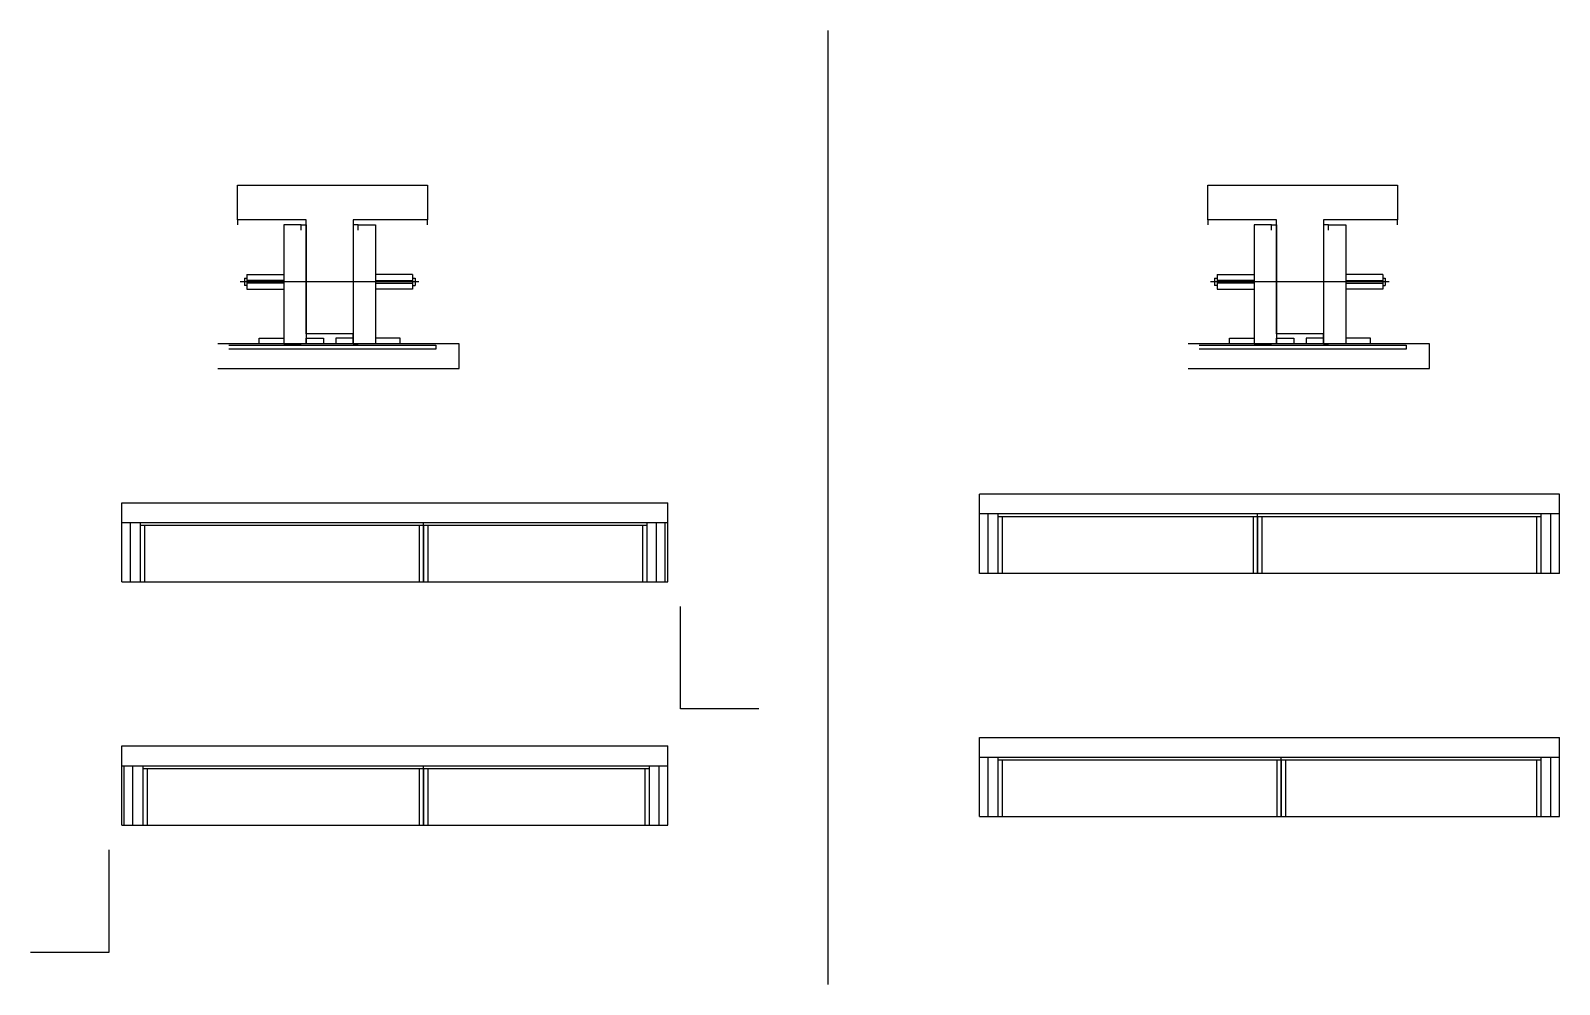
# Model space of a CAD drawing. Header units: metres. Extents: x 1701 to 2937, y 12705 to 13476.
import ezdxf

# ---------------------------------------------------------------- set-up
doc = ezdxf.new("R2010")
doc.units = ezdxf.units.M
for name, color, linetype in [('barrote', 7, 'Continuous'), ('CONCRETO', 7, 'Continuous'), ('COTA', 7, 'Continuous'), ('Madeira', 7, 'Continuous'), ('NOMENCLATURA', 7, 'Continuous'), ('Painéis', 7, 'Continuous'), ('SARR_2.2x7', 7, 'Continuous'), ('SARR_3.5x7', 7, 'Continuous'), ('SCO-___-LAJ', 7, 'Continuous'), ('TENSOR', 7, 'Continuous')]:
    doc.layers.add(name, color=color, linetype=linetype)

msp = doc.modelspace()

# ---------------------------------------------------------------- linework, layer by layer
at = {"color": 7, "lineweight": 25}
for p, q in [((1873.4, 13275.7), (1873.4, 13269.7)), ((1873.4, 13275.7), (1875.4, 13275.7)), ((1875.4, 13278.7), (1875.4, 13266.7)), ((1875.4, 13278.7), (1905.4, 13278.7)), ((2009.4, 13278.7), (1979.4, 13278.7)), ((2009.4, 13278.7), (2009.4, 13266.7)), ((2009.4, 13275.7), (2011.4, 13275.7)), ((2011.4, 13275.7), (2011.4, 13269.7)), ((2657.8, 13275.7), (2657.8, 13269.7)), ((2657.8, 13275.7), (2659.8, 13275.7)), ((2659.8, 13278.7), (2659.8, 13266.7)), ((2659.8, 13278.7), (2689.8, 13278.7)), ((2793.8, 13278.7), (2763.8, 13278.7)), ((2793.8, 13278.7), (2793.8, 13266.7)), ((2793.8, 13275.7), (2795.8, 13275.7)), ((2795.8, 13275.7), (2795.8, 13269.7)), ((1875.4, 13269.7), (1873.4, 13269.7)), ((1905.4, 13273.7), (1875.4, 13273.7)), ((1905.4, 13271.7), (1875.4, 13271.7)), ((1875.4, 13266.7), (1905.4, 13266.7)), ((1979.4, 13273.7), (2009.4, 13273.7)), ((1979.4, 13271.7), (2009.4, 13271.7)), ((2009.4, 13266.7), (1979.4, 13266.7)), ((2009.4, 13269.7), (2011.4, 13269.7)), ((2659.8, 13269.7), (2657.8, 13269.7)), ((2689.8, 13273.7), (2659.8, 13273.7)), ((2689.8, 13271.7), (2659.8, 13271.7)), ((2659.8, 13266.7), (2689.8, 13266.7)), ((2763.8, 13273.7), (2793.8, 13273.7)), ((2763.8, 13271.7), (2793.8, 13271.7)), ((2793.8, 13266.7), (2763.8, 13266.7)), ((2793.8, 13269.7), (2795.8, 13269.7))]:
    msp.add_line(p, q, dxfattribs=at)
at = {"layer": 'barrote', "color": 7, "lineweight": 25}
for points in [[(1851.9, 13202.7), (2047.1, 13202.7), (2047.1, 13222.7), (1851.9, 13222.7)], [(2636.3, 13202.7), (2831.5, 13202.7), (2831.5, 13222.7), (2636.3, 13222.7)]]:
    msp.add_lwpolyline(points, dxfattribs=at)
at = {"layer": 'CONCRETO', "color": 7, "lineweight": 25}
for points in [[(1867.8, 13322.7), (1867.8, 13350.7), (2021.4, 13350.7), (2021.4, 13322.7), (1961.4, 13322.7), (1961.4, 13230.7), (1923.4, 13230.7), (1923.4, 13322.7)], [(2652.2, 13322.7), (2652.2, 13350.7), (2805.8, 13350.7), (2805.8, 13322.7), (2745.8, 13322.7), (2745.8, 13230.7), (2707.8, 13230.7), (2707.8, 13322.7)]]:
    msp.add_lwpolyline(points, dxfattribs=at)
at = {"layer": 'COTA', "color": 7, "lineweight": 25}
for p, q in [((2345, 13475.7), (2345, 12704.9)), ((1774.2, 13094.2), (2215.7, 13094.2)), ((1774.2, 13078.2), (1774.2, 13094.2)), ((2215.7, 13078.2), (2215.7, 13094.2)), ((2936.6, 13101.1), (2467.6, 13101.1)), ((2467.6, 13085.1), (2467.6, 13101.1)), ((2936.6, 13085.1), (2936.6, 13101.1)), ((2467.6, 12904.5), (2936.6, 12904.5)), ((2467.6, 12888.5), (2467.6, 12904.5)), ((2936.6, 12888.5), (2936.6, 12904.5)), ((1774.2, 12897.6), (2215.7, 12897.6)), ((1774.2, 12881.6), (1774.2, 12897.6)), ((2215.7, 12881.6), (2215.7, 12897.6))]:
    msp.add_line(p, q, dxfattribs=at)
at = {"layer": 'Madeira', "color": 7, "lineweight": 25}
for points in [[(1919.4, 13314.3), (1919.4, 13318.7), (1905.4, 13318.7), (1905.4, 13314.3)], [(1919.4, 13318.7), (1905.4, 13318.7), (1905.4, 13222.7), (1919.4, 13222.7)], [(1965.4, 13314.3), (1965.4, 13318.7), (1979.4, 13318.7), (1979.4, 13314.3)], [(1965.4, 13318.7), (1979.4, 13318.7), (1979.4, 13222.7), (1965.4, 13222.7)], [(2703.8, 13314.3), (2703.8, 13318.7), (2689.8, 13318.7), (2689.8, 13314.3)], [(2703.8, 13318.7), (2689.8, 13318.7), (2689.8, 13222.7), (2703.8, 13222.7)], [(2749.8, 13314.3), (2749.8, 13318.7), (2763.8, 13318.7), (2763.8, 13314.3)], [(2749.8, 13318.7), (2763.8, 13318.7), (2763.8, 13222.7), (2749.8, 13222.7)], [(1885.4, 13222.7), (1885.4, 13227.1), (1905.4, 13227.1), (1905.4, 13222.7)], [(1923.4, 13222.7), (1923.4, 13227.1), (1937.4, 13227.1), (1937.4, 13222.7)], [(1961.4, 13222.7), (1961.4, 13227.1), (1947.4, 13227.1), (1947.4, 13222.7)], [(1999.4, 13222.7), (1999.4, 13227.1), (1979.4, 13227.1), (1979.4, 13222.7)], [(2669.8, 13222.7), (2669.8, 13227.1), (2689.8, 13227.1), (2689.8, 13222.7)], [(2707.8, 13222.7), (2707.8, 13227.1), (2721.8, 13227.1), (2721.8, 13222.7)], [(2745.8, 13222.7), (2745.8, 13227.1), (2731.8, 13227.1), (2731.8, 13222.7)], [(2783.8, 13222.7), (2783.8, 13227.1), (2763.8, 13227.1), (2763.8, 13222.7)]]:
    msp.add_lwpolyline(points, dxfattribs=at)
at = {"layer": 'NOMENCLATURA', "color": 7, "lineweight": 25}
for p, q in [((2225.9, 12927.5), (2225.9, 13010.2)), ((2289.3, 12927.5), (2225.9, 12927.5)), ((1764, 12730.9), (1764, 12813.6)), ((1700.5, 12730.9), (1764, 12730.9))]:
    msp.add_line(p, q, dxfattribs=at)
at = {"layer": 'Painéis', "color": 7, "lineweight": 25}
for p, q in [((1774.2, 13078.2), (2215.7, 13078.2)), ((1774.2, 13030.2), (1774.2, 13078.2)), ((2018.2, 13030.2), (2018.2, 13078.2)), ((2213.7, 13030.2), (2213.7, 13078.2)), ((2215.7, 13030.2), (2215.7, 13078.2)), ((2936.6, 13085.1), (2467.6, 13085.1)), ((2467.6, 13037.1), (2467.6, 13085.1)), ((2692.6, 13037.1), (2692.6, 13085.1)), ((2936.6, 13037.1), (2936.6, 13085.1)), ((1774.2, 13030.2), (2215.7, 13030.2)), ((2936.6, 13037.1), (2467.6, 13037.1)), ((1774.2, 12881.6), (2215.7, 12881.6)), ((1774.2, 12833.6), (1774.2, 12881.6)), ((1776.2, 12833.6), (1776.2, 12881.6)), ((2018.2, 12833.6), (2018.2, 12881.6)), ((2215.7, 12833.6), (2215.7, 12881.6)), ((2467.6, 12888.5), (2936.6, 12888.5)), ((2467.6, 12840.5), (2467.6, 12888.5)), ((2711.6, 12840.5), (2711.6, 12888.5)), ((2936.6, 12840.5), (2936.6, 12888.5)), ((1774.2, 12833.6), (2215.7, 12833.6)), ((2467.6, 12840.5), (2936.6, 12840.5))]:
    msp.add_line(p, q, dxfattribs=at)
for points in [[(1923.4, 13318.7), (1923.4, 13322.7), (1867.8, 13322.7), (1867.8, 13318.7)], [(1919.4, 13318.7), (1923.4, 13318.7), (1923.4, 13222.7), (1919.4, 13222.7)], [(2021.4, 13318.7), (2021.4, 13322.7), (1961.4, 13322.7), (1961.4, 13318.7)], [(1965.4, 13318.7), (1961.4, 13318.7), (1961.4, 13222.7), (1965.4, 13222.7)], [(2707.8, 13318.7), (2707.8, 13322.7), (2652.2, 13322.7), (2652.2, 13318.7)], [(2703.8, 13318.7), (2707.8, 13318.7), (2707.8, 13222.7), (2703.8, 13222.7)], [(2805.8, 13318.7), (2805.8, 13322.7), (2745.8, 13322.7), (2745.8, 13318.7)], [(2749.8, 13318.7), (2745.8, 13318.7), (2745.8, 13222.7), (2749.8, 13222.7)], [(1961.4, 13227.1), (1961.4, 13230.7), (1923.4, 13230.7), (1923.4, 13227.1)], [(2745.8, 13227.1), (2745.8, 13230.7), (2707.8, 13230.7), (2707.8, 13227.1)]]:
    msp.add_lwpolyline(points, dxfattribs=at)
at = {"layer": 'SARR_2.2x7', "color": 7, "lineweight": 25}
for p, q in [((1781.2, 13030.2), (1781.2, 13078.2)), ((2206.7, 13030.2), (2206.7, 13078.2)), ((2474.6, 13037.1), (2474.6, 13085.1)), ((2692.6, 13082.9), (2482.6, 13082.9)), ((2921.6, 13082.9), (2692.6, 13082.9)), ((2929.6, 13037.1), (2929.6, 13085.1)), ((1789.2, 13076), (2018.2, 13076)), ((2018.2, 13076), (2198.7, 13076)), ((1783.2, 12833.6), (1783.2, 12881.6)), ((2208.7, 12833.6), (2208.7, 12881.6)), ((2474.6, 12840.5), (2474.6, 12888.5)), ((2482.6, 12886.3), (2711.6, 12886.3)), ((2711.6, 12886.3), (2921.6, 12886.3)), ((2929.6, 12840.5), (2929.6, 12888.5)), ((1791.2, 12879.4), (2018.2, 12879.4)), ((2018.2, 12879.4), (2200.7, 12879.4))]:
    msp.add_line(p, q, dxfattribs=at)
at = {"layer": 'SARR_3.5x7', "color": 7, "lineweight": 25}
for p, q in [((1789.2, 13078.2), (1789.2, 13030.2)), ((2198.7, 13078.2), (2198.7, 13030.2)), ((2482.6, 13085.1), (2482.6, 13037.1)), ((2486.1, 13082.9), (2486.1, 13037.1)), ((2689.1, 13082.9), (2689.1, 13037.1)), ((2692.6, 13082.9), (2692.6, 13037.1)), ((2696.1, 13082.9), (2696.1, 13037.1)), ((2918.1, 13082.9), (2918.1, 13037.1)), ((2921.6, 13085.1), (2921.6, 13037.1)), ((1792.7, 13076), (1792.7, 13030.2)), ((2014.7, 13076), (2014.7, 13030.2)), ((2018.2, 13076), (2018.2, 13030.2)), ((2021.7, 13076), (2021.7, 13030.2)), ((2195.2, 13076), (2195.2, 13030.2)), ((1789.2, 13030.2), (1792.7, 13030.2)), ((2014.7, 13030.2), (2018.2, 13030.2)), ((2018.2, 13030.2), (2021.7, 13030.2)), ((2195.2, 13030.2), (2198.7, 13030.2)), ((2486.1, 13037.1), (2482.6, 13037.1)), ((2692.6, 13037.1), (2689.1, 13037.1)), ((2696.1, 13037.1), (2692.6, 13037.1)), ((2921.6, 13037.1), (2918.1, 13037.1)), ((1791.2, 12881.6), (1791.2, 12833.6)), ((2200.7, 12881.6), (2200.7, 12833.6)), ((2482.6, 12888.5), (2482.6, 12840.5)), ((2486.1, 12886.3), (2486.1, 12840.5)), ((2708.1, 12886.3), (2708.1, 12840.5)), ((2711.6, 12886.3), (2711.6, 12840.5)), ((2715.1, 12886.3), (2715.1, 12840.5)), ((2918.1, 12886.3), (2918.1, 12840.5)), ((2921.6, 12888.5), (2921.6, 12840.5)), ((1794.7, 12879.4), (1794.7, 12833.6)), ((2014.7, 12879.4), (2014.7, 12833.6)), ((2018.2, 12879.4), (2018.2, 12833.6)), ((2021.7, 12879.4), (2021.7, 12833.6)), ((2197.2, 12879.4), (2197.2, 12833.6)), ((1791.2, 12833.6), (1794.7, 12833.6)), ((2014.7, 12833.6), (2018.2, 12833.6)), ((2018.2, 12833.6), (2021.7, 12833.6)), ((2197.2, 12833.6), (2200.7, 12833.6)), ((2482.6, 12840.5), (2486.1, 12840.5)), ((2708.1, 12840.5), (2711.6, 12840.5)), ((2711.6, 12840.5), (2715.1, 12840.5)), ((2918.1, 12840.5), (2921.6, 12840.5))]:
    msp.add_line(p, q, dxfattribs=at)
at = {"layer": 'SCO-___-LAJ', "color": 7, "lineweight": 25}
for points in [[(1860.9, 13221.4), (2028.2, 13221.4), (2028.2, 13218.2), (1860.9, 13218.2)], [(2645.3, 13221.4), (2812.6, 13221.4), (2812.6, 13218.2), (2645.3, 13218.2)]]:
    msp.add_lwpolyline(points, dxfattribs=at)
at = {"layer": 'TENSOR', "color": 7, "lineweight": 25}
for p, q in [((2014.4, 13272.7), (1870.1, 13272.7)), ((2798.8, 13272.7), (2654.5, 13272.7))]:
    msp.add_line(p, q, dxfattribs=at)

doc.saveas('drawing.dxf')
